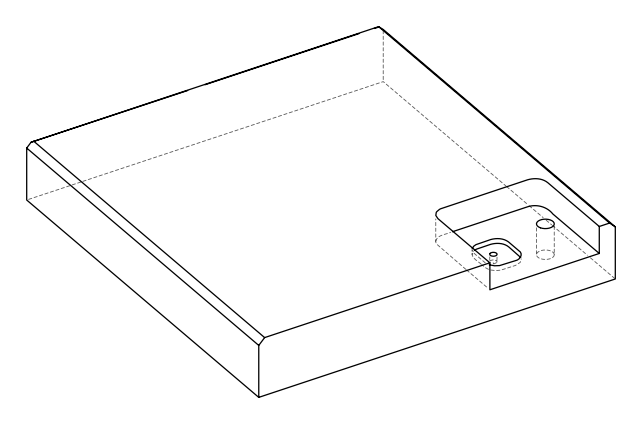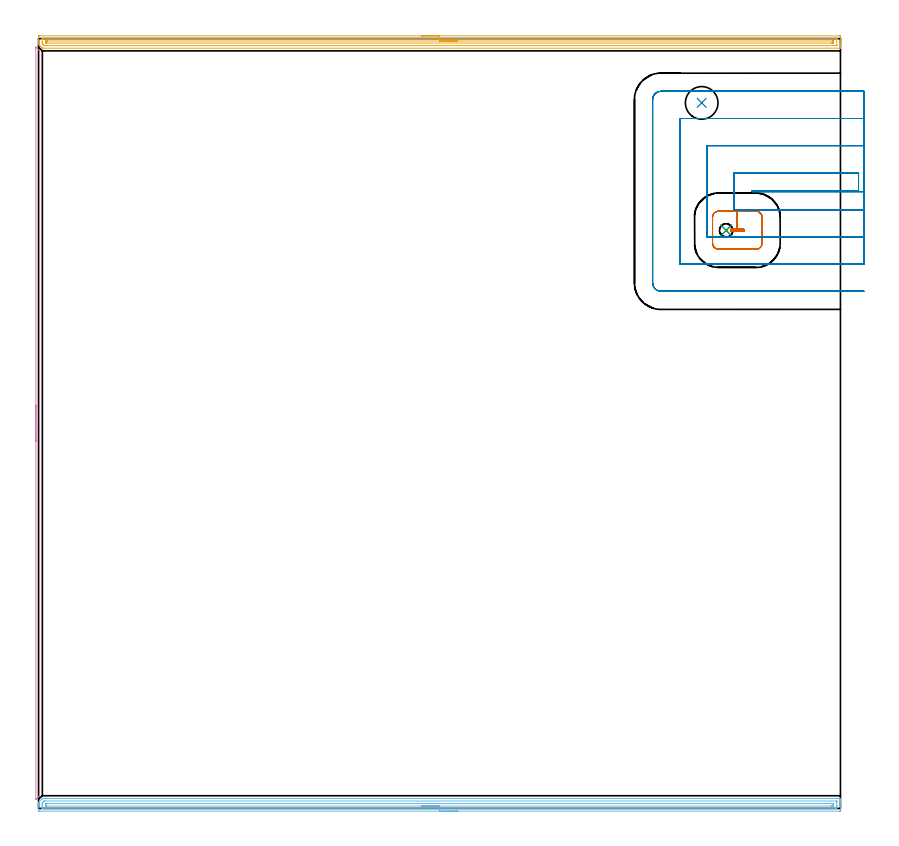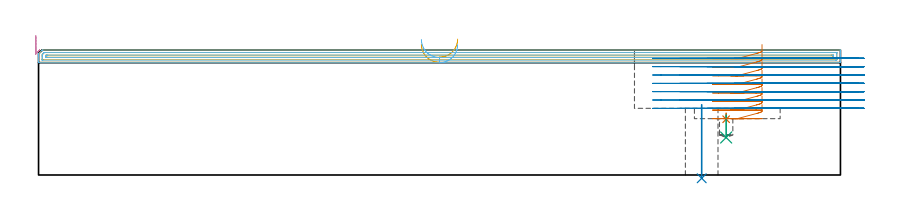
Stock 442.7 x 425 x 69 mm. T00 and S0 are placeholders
(PLAN: 8 operations, 4 tool changes, 50.4 min)
(1 SPOT_DRILL | STEP1POCKET | NXT0321_9005460120000 | 0.04 min | 4150 mm3)
(2 INDEXABLE_INSERT_DRILL_THROUGH_HOLE_FROM_SOLID | STEP1HOLE | NXT0302_007 | 0.17 min | 17524 mm3)
(3 DRILL_BLIND_HOLE_INTO_CENTER | STEP1POCKET | NXT0301_045 | 0.06 min | 428 mm3)
(4 AREA_MILL | FG_CHAMFER_SURFACE | UGT0205_001 | 3.46 min | 921 mm3)
(5 AREA_MILL_1 | FG_CHAMFER_SURFACE_1 | UGT0205_001 | 10.8 min | 10229 mm3)
(6 AREA_MILL_2 | FG_CHAMFER_SURFACE_2 | UGT0205_001 | 10.8 min | 10841 mm3)
(7 MILL_RECTANGULAR_POCKET | POCKET_RECTANGULAR_STRAIGHT | UGT0201_094 | Follow Part, ap 5, ae 75% | 3.19 min | 63585 mm3)
(8 MILL_SLOT | SLOT_PARTIAL_RECTANGULAR | UGT0201_094 | Follow Part, ap 5, ae 75% | 21.9 min | 408761 mm3)
(TOOL NXT0321_9005460120000 | NC Spot Drill, 142deg, 12mm, Carbide, Uncoated | D12 PA142 FL30 Z2)
(TOOL NXT0302_007 | Index. Insert Drill 18mm [880-D1800L25-05] | D18 PA176 FL90 Z2)
(TOOL NXT0301_045 | Carbide Drill 7.4mm [860.1-0740-022A1-MM 2214] | D7.4 PA140 FL41 Z2)
(TOOL UGT0205_001 | Chamfer Mill 20 x 3 x 45 deg. | D20 FL50 Z2)
(TOOL UGT0201_094 | End mill 20 mm | D20 FL38 Z4)
(OP 1 SPOT_DRILL)
G17 G21 G94 G90
T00 M6
G54
G17 G0 G90 X379.6 Y319.1 S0 M3
G43 Z79. H0
G94 G81 G98 Z30.781 F250. R34.1
G80
M5
M2
(OP 2 INDEXABLE_INSERT_DRILL_THROUGH_HOLE_FROM_SOLID)
G17 G21 G94 G90
T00 M6
G54
G17 G0 G90 X366.1 Y389.5 S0 M3
G43 Z79. H1
G94 G81 G98 Z-1.814 F250. R38.8
G80
M5
M2
(OP 3 DRILL_BLIND_HOLE_INTO_CENTER)
G17 G21 G94 G90
T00 M6
G54
G17 G0 G90 X379.6 Y319.1 S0 M3
G43 Z79. H1
G94 G81 G98 Z20.7 F250. R33.1
G80
M5
M2
(OP 4 AREA_MILL)
G17 G21 G94 G90
T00 M6
G54
G17 G0 G90 X-1.5 Y202.6 S1061 M3
G43 Z79. H0
Z76.9
G94 G1 Y202.638 Z76.028 F250.
Y202.752 Z75.164
Y202.941 Z74.312
Y203.203 Z73.48
Y203.537 Z72.674
Y203.94 Z71.9
Y204.408 Z71.164
Y204.939 Z70.472
Y205.529 Z69.829
Y206.172 Z69.24
Y206.864 Z68.709
Y207.6 Z68.24
Y208.374 Z67.837
Y209.18 Z67.503
Y210.012 Z67.241
Y210.863 Z67.052
Y211.728 Z66.938
Y212.6 Z66.9
Y420.2
X-1.496 Y420.287 Z66.902
X-1.495 Y420.288 Z66.903
X-1.486 Y420.287 Z66.912
X0.015 Y418.785 Z68.414
X0.594 Y418.207 Z68.99
X0.603 Y418.192 Z68.993
X0.6 Y417.911 Z69.
Y417.907
Y7.293
X0.595 Y7.003 Z68.99
X0.594 Y6.992
X0.013 Y6.413 Z68.413
X-0.892 Y5.508 Z67.508
X-1.189 Y5.21 Z67.21
X-1.342 Y5.056 Z67.054
X-1.488 Y4.913 Z66.909
X-1.496 Y4.912 Z66.902
X-1.499 Y4.913 Z66.899
X-1.5 Y5. Z66.9
Y212.6
Y213.471 Z66.938
Y214.336 Z67.052
Y215.188 Z67.241
Y216.02 Z67.503
Y216.826 Z67.837
Y217.6 Z68.24
Y218.336 Z68.709
Y219.028 Z69.24
Y219.671 Z69.829
Y220.26 Z70.472
Y220.791 Z71.164
Y221.26 Z71.9
Y221.663 Z72.674
Y221.997 Z73.48
Y222.259 Z74.312
Y222.448 Z75.164
Y222.562 Z76.028
Y222.6 Z76.9
G0 Z79.
M5
M2
(OP 5 AREA_MILL_1)
G17 G21 G94 G90
T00 M6
G54
G17 G0 G90 X211.35 Y426.5 S1061 M3
G43 Z79. H0
Z72.2
G94 G1 X211.388 Z71.328 F250.
X211.502 Z70.464
X211.691 Z69.612
X211.953 Z68.78
X212.287 Z67.974
X212.69 Z67.2
X213.159 Z66.464
X213.69 Z65.772
X214.279 Z65.129
X214.922 Z64.54
X215.614 Z64.009
X216.35 Z63.54
X217.124 Z63.137
X217.93 Z62.803
X218.762 Z62.541
X219.614 Z62.352
X220.478 Z62.238
X221.35 Z62.2
X442.078 Y426.499 Z62.201
X442.425 Y426.497 Z62.202
X442.69 Y426.493 Z62.204
X442.7 Y426.158 Z62.539
Y422.663 Z66.031
Y422.132 Z66.565
Y421.789 Z66.907
Y421.258 Z67.438
Y420.916 Z67.779
Y419.968 Z68.732
X442.697 Y419.831 Z68.861
X442.69 Y419.702 Z68.988
X442.525 Y419.7 Z69.
X2.409
X2.099 Y419.707 Z68.993
X2.063 Y419.736 Z68.963
X0.883 Y420.916 Z67.782
X0.786 Y421.014 Z67.685
X0.348 Y421.452 Z67.248
X0.175 Y421.625 Z67.074
X0.016 Y421.789 Z66.91
X0.01 Y421.799 Z66.9
X0. Y422.475 Z66.225
Y423.879 Z64.817
Y425.892 Z62.804
X0.004 Y426.158 Z62.538
X0.01 Y426.492 Z62.204
X0.276 Y426.496 Z62.201
X0.622 Y426.5 Z62.2
X221.35
Y425.086 Z63.614
X440.494 Y425.085 Z63.615
X440.644 Y425.083 Z63.617
X440.68 Y425.081 Z63.619
X440.69 Y425.079 Z63.621
X440.694 Y425.069 Z63.631
X440.697 Y425.037 Z63.663
X440.7 Y424.884 Z63.816
Y421.39 Z67.31
X440.697 Y421.256 Z67.444
X440.693 Y421.15 Z67.55
X440.69 Y421.121 Z67.579
X440.677 Y421.12 Z67.58
X440.636 Y421.117 Z67.583
X440.291 Y421.115 Z67.585
X440.088 Y421.114 Z67.586
X3.993
X3.303 Y421.117 Z67.583
X3.205 Y421.119 Z67.581
X3.148 Y421.121 Z67.579
X3.096 Y421.165 Z67.535
X2.881 Y421.375 Z67.325
X2.461 Y421.789 Z66.911
X2.409 Y421.842 Z66.858
X2.01 Y422.265 Z66.435
X2.005 Y422.663 Z66.037
X2.001 Y423.062 Z65.638
X2. Y424.81 Z63.89
X2.003 Y424.944 Z63.756
X2.007 Y425.05 Z63.65
X2.01 Y425.079 Z63.621
X2.022 Y425.08 Z63.62
X2.064 Y425.083 Z63.617
X2.409 Y425.085 Z63.615
X2.612 Y425.086 Z63.614
X221.35
Y423.672 Z65.028
X438.503 Y423.671 Z65.029
X438.641 Y423.668 Z65.032
X438.678 Y423.665 Z65.035
X438.69 Y423.663 Z65.037
X438.693 Y423.651 Z65.049
X438.698 Y423.601 Z65.099
X438.699 Y423.537 Z65.163
Y423.345 Z65.355
X438.692 Y422.663 Z66.037
X438.69 Y422.568 Z66.132
X438.679 Y422.535 Z66.165
X438.637 Y422.533 Z66.167
X438.503 Y422.531 Z66.169
X437.748 Y422.529 Z66.171
X437.61 Y422.528 Z66.172
X5.09 Y422.529 Z66.171
X4.33 Y422.533 Z66.167
X4.197 Y422.535 Z66.165
X4.162 Y422.549 Z66.151
X4.122 Y422.587 Z66.113
X4.048 Y422.663 Z66.037
X4.01 Y422.713 Z65.987
X4.006 Y422.759 Z65.941
X4.002 Y422.853 Z65.847
X4.008 Y423.537 Z65.163
X4.01 Y423.632 Z65.068
X4.021 Y423.665 Z65.035
X4.063 Y423.667 Z65.033
X4.197 Y423.669 Z65.031
X4.952 Y423.671 Z65.029
X5.09
X221.35 Y423.672 Z65.028
X222.222 Z65.067
X223.087 Z65.18
X223.938 Z65.369
X224.77 Z65.632
X225.576 Z65.965
X226.35 Z66.368
X227.086 Z66.837
X227.778 Z67.368
X228.421 Z67.957
X229.01 Z68.601
X229.542 Z69.293
X230.01 Z70.028
X230.413 Z70.802
X230.747 Z71.608
X231.009 Z72.44
X231.198 Z73.292
X231.312 Z74.157
X231.35 Z75.028
G0 Z79.
M5
M2
(OP 6 AREA_MILL_2)
G17 G21 G94 G90
T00 M6
G54
G17 G0 G90 X231.35 Y-1.5 S1061 M3
G43 Z79. H0
Z72.
G94 G1 X231.312 Z71.129 F250.
X231.198 Z70.264
X231.009 Z69.412
X230.747 Z68.58
X230.413 Z67.774
X230.01 Z67.
X229.542 Z66.264
X229.01 Z65.572
X228.421 Z64.929
X227.778 Z64.34
X227.086 Z63.809
X226.35 Z63.34
X225.576 Z62.937
X224.77 Z62.603
X223.938 Z62.341
X223.086 Z62.152
X222.222 Z62.038
X221.35 Z62.
X0.622
X0.197 Y-1.496 Z62.002
X0.01 Y-1.491 Z62.005
X0. Y-1.078 Z62.418
Y2.095 Z65.591
Y2.44 Z65.934
Y3.319 Z66.817
X0.003 Y3.393 Z66.889
X0.026 Y3.428 Z66.924
X1.819 Y5.221 Z68.716
X2.105 Y5.497 Z68.988
X2.409 Y5.5 Z69.
X442.525
X442.69 Y5.498 Z68.989
X442.7 Y5.169 Z68.668
Y4.888 Z68.388
Y4.198 Z67.693
Y2.974 Z66.471
Y2.44 Z65.934
Y1.828 Z65.323
Y-0.81 Z62.686
X442.697 Y-1.078 Z62.419
X442.69 Y-1.492 Z62.005
X442.503 Y-1.496 Z62.002
X442.078 Y-1.5 Z62.
X221.35
Y-0.086 Z63.414
X2.294 Y-0.085 Z63.415
X2.044 Y-0.08 Z63.42
X2.018 Y-0.079 Z63.421
X2.01 Y-0.067 Z63.433
X2.004 Y-0.033 Z63.467
X2.002 Y-0.001 Z63.499
X2. Y0.204 Z63.704
Y1.084 Z64.584
Y1.963 Z65.463
X2.003 Y2.44 Z65.94
X2.007 Y2.835 Z66.335
X2.016 Y2.955 Z66.455
X2.382 Y3.332 Z66.832
X2.832 Y3.782 Z67.282
X2.99 Y3.938 Z67.438
X3.119 Y4.061 Z67.561
X3.139 Y4.077 Z67.577
X3.158 Y4.08 Z67.58
X3.206 Y4.083 Z67.583
X3.303 Y4.085 Z67.585
X3.418 Y4.086 Z67.586
X440.406 Y4.085 Z67.585
X440.656 Y4.08 Z67.58
X440.682 Y4.079 Z67.579
X440.69 Y4.067 Z67.567
X440.696 Y4.033 Z67.533
X440.698 Y4.001 Z67.501
X440.7 Y3.796 Z67.296
Y3.319 Z66.819
Y1.56 Z65.06
Y1.158 Z64.658
X440.697 Y0.681 Z64.181
X440.691 Y0.287 Z63.787
X440.671 Y-0.079 Z63.421
X440.291 Y-0.084 Z63.416
X440.175 Y-0.085 Z63.415
X221.35 Y-0.086 Z63.414
Y1.329 Z64.829
X4.197
X4.118 Y1.33 Z64.83
X4.056 Y1.333 Z64.833
X4.021 Y1.335 Z64.835
X4.01 Y1.368 Z64.868
X4.005 Y1.56 Z65.06
X4.002 Y1.752 Z65.252
X4.008 Y2.44 Z65.94
X4.01 Y2.486 Z65.986
X4.032 Y2.521 Z66.021
X4.073 Y2.562 Z66.062
X4.197 Y2.664 Z66.164
X4.856 Y2.67 Z66.17
X5.09 Y2.671 Z66.171
X438.503
X438.582 Y2.67 Z66.17
X438.644 Y2.667 Z66.167
X438.679 Y2.665 Z66.165
X438.69 Y2.632 Z66.132
X438.695 Y2.44 Z65.94
X438.699 Y2.247 Z65.747
X438.698 Y1.56 Z65.06
X438.696 Y1.371 Z64.871
X438.691 Y1.343 Z64.843
X438.676 Y1.335 Z64.835
X438.621 Y1.333 Z64.833
X438.503 Y1.331 Z64.831
X437.845 Y1.329 Z64.829
X437.61
X221.35
X220.478 Z64.867
X219.614 Z64.98
X218.762 Z65.169
X217.93 Z65.432
X217.124 Z65.765
X216.35 Z66.168
X215.614 Z66.637
X214.922 Z67.168
X214.279 Z67.757
X213.69 Z68.401
X213.158 Z69.093
X212.69 Z69.829
X212.287 Z70.602
X211.953 Z71.408
X211.691 Z72.24
X211.502 Z73.092
X211.388 Z73.957
X211.35 Z74.829
G0 Z79.
M5
M2
(OP 7 MILL_RECTANGULAR_POCKET)
G17 G21 G94 G90
T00 M6
G54
G17 G0 G90 X399.4 Y313.06 S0 M3
G43 Z79. H0
Z72.
G94 G1 Y326.582 Z68.377 F250.
X399.338 Y327.06 Z68.248
X399.208 Y327.524 Z68.118
X399.011 Y327.965 Z67.989
X398.752 Y328.372 Z67.86
X398.437 Y328.737 Z67.731
X398.072 Y329.052 Z67.601
X397.665 Y329.311 Z67.472
X397.224 Y329.508 Z67.343
X396.76 Y329.638 Z67.214
X396.282 Y329.7 Z67.084
X385.75 Z64.262
Y319.7
X382.1 F500.
Y318.7
X389.4
Y319.7
X385.75
Y329.7
X375.4
G3 X372.1 Y326.4 R3.3
G1 Y312.
G3 X375.4 Y308.7 R3.3
G1 X396.1
G3 X399.4 Y312. R3.3
G1 Y326.4
G3 X396.1 Y329.7 R3.3
G1 X385.75
X384.75
G0 X399.4 Y313.06 Z67.262
G1 Y326.582 Z63.639 F250.
X399.338 Y327.06 Z63.51
X399.208 Y327.524 Z63.381
X399.011 Y327.965 Z63.252
X398.752 Y328.372 Z63.122
X398.437 Y328.737 Z62.993
X398.072 Y329.052 Z62.864
X397.665 Y329.311 Z62.735
X397.224 Y329.508 Z62.605
X396.76 Y329.638 Z62.476
X396.282 Y329.7 Z62.347
X385.75 Z59.525
Y319.7
X382.1 F500.
Y318.7
X389.4
Y319.7
X385.75
Y329.7
X375.4
G3 X372.1 Y326.4 R3.3
G1 Y312.
G3 X375.4 Y308.7 R3.3
G1 X396.1
G3 X399.4 Y312. R3.3
G1 Y326.4
G3 X396.1 Y329.7 R3.3
G1 X385.75
X384.75
G0 X399.4 Y313.06 Z62.525
G1 Y326.582 Z58.902 F250.
X399.338 Y327.06 Z58.773
X399.208 Y327.524 Z58.643
X399.011 Y327.965 Z58.514
X398.752 Y328.372 Z58.385
X398.437 Y328.737 Z58.256
X398.072 Y329.052 Z58.126
X397.665 Y329.311 Z57.997
X397.224 Y329.508 Z57.868
X396.76 Y329.638 Z57.739
X396.282 Y329.7 Z57.609
X385.75 Z54.787
Y319.7
X382.1 F500.
Y318.7
X389.4
Y319.7
X385.75
Y329.7
X375.4
G3 X372.1 Y326.4 R3.3
G1 Y312.
G3 X375.4 Y308.7 R3.3
G1 X396.1
G3 X399.4 Y312. R3.3
G1 Y326.4
G3 X396.1 Y329.7 R3.3
G1 X385.75
X384.75
G0 X399.4 Y313.06 Z57.787
G1 Y326.582 Z54.164 F250.
X399.338 Y327.06 Z54.035
X399.208 Y327.524 Z53.906
X399.011 Y327.965 Z53.777
X398.752 Y328.372 Z53.647
X398.437 Y328.737 Z53.518
X398.072 Y329.052 Z53.389
X397.665 Y329.311 Z53.26
X397.224 Y329.508 Z53.13
X396.76 Y329.638 Z53.001
X396.282 Y329.7 Z52.872
X385.75 Z50.05
Y319.7
X382.1 F500.
Y318.7
X389.4
Y319.7
X385.75
Y329.7
X375.4
G3 X372.1 Y326.4 R3.3
G1 Y312.
G3 X375.4 Y308.7 R3.3
G1 X396.1
G3 X399.4 Y312. R3.3
G1 Y326.4
G3 X396.1 Y329.7 R3.3
G1 X385.75
X384.75
G0 X399.4 Y313.06 Z53.05
G1 Y326.582 Z49.427 F250.
X399.338 Y327.06 Z49.298
X399.208 Y327.524 Z49.168
X399.011 Y327.965 Z49.039
X398.752 Y328.372 Z48.91
X398.437 Y328.737 Z48.781
X398.072 Y329.052 Z48.651
X397.665 Y329.311 Z48.522
X397.224 Y329.508 Z48.393
X396.76 Y329.638 Z48.264
X396.282 Y329.7 Z48.134
X385.75 Z45.312
Y319.7
X382.1 F500.
Y318.7
X389.4
Y319.7
X385.75
Y329.7
X375.4
G3 X372.1 Y326.4 R3.3
G1 Y312.
G3 X375.4 Y308.7 R3.3
G1 X396.1
G3 X399.4 Y312. R3.3
G1 Y326.4
G3 X396.1 Y329.7 R3.3
G1 X385.75
X384.75
G0 X399.4 Y313.06 Z48.312
G1 Y326.582 Z44.689 F250.
X399.338 Y327.06 Z44.56
X399.208 Y327.524 Z44.431
X399.011 Y327.965 Z44.302
X398.752 Y328.372 Z44.172
X398.437 Y328.737 Z44.043
X398.072 Y329.052 Z43.914
X397.665 Y329.311 Z43.785
X397.224 Y329.508 Z43.655
X396.76 Y329.638 Z43.526
X396.282 Y329.7 Z43.397
X385.75 Z40.575
Y319.7
X382.1 F500.
Y318.7
X389.4
Y319.7
X385.75
Y329.7
X375.4
G3 X372.1 Y326.4 R3.3
G1 Y312.
G3 X375.4 Y308.7 R3.3
G1 X396.1
G3 X399.4 Y312. R3.3
G1 Y326.4
G3 X396.1 Y329.7 R3.3
G1 X385.75
X384.75
G0 X399.4 Y313.06 Z43.575
G1 Y326.582 Z39.952 F250.
X399.338 Y327.06 Z39.823
X399.208 Y327.524 Z39.693
X399.011 Y327.965 Z39.564
X398.752 Y328.372 Z39.435
X398.437 Y328.737 Z39.306
X398.072 Y329.052 Z39.176
X397.665 Y329.311 Z39.047
X397.224 Y329.508 Z38.918
X396.76 Y329.638 Z38.789
X396.282 Y329.7 Z38.659
X385.75 Z35.837
Y319.7
X382.1 F500.
Y318.7
X389.4
Y319.7
X385.75
Y329.7
X375.4
G3 X372.1 Y326.4 R3.3
G1 Y312.
G3 X375.4 Y308.7 R3.3
G1 X396.1
G3 X399.4 Y312. R3.3
G1 Y326.4
G3 X396.1 Y329.7 R3.3
G1 X385.75
X384.75
G0 X399.4 Y313.06 Z38.837
G1 Y326.582 Z35.214 F250.
X399.338 Y327.06 Z35.085
X399.208 Y327.524 Z34.956
X399.011 Y327.965 Z34.827
X398.752 Y328.372 Z34.697
X398.437 Y328.737 Z34.568
X398.072 Y329.052 Z34.439
X397.665 Y329.311 Z34.31
X397.224 Y329.508 Z34.18
X396.76 Y329.638 Z34.051
X396.282 Y329.7 Z33.922
X385.75 Z31.1
Y319.7
X382.1 F500.
Y318.7
X389.4
Y319.7
X385.75
Y329.7
X375.4
G3 X372.1 Y326.4 R3.3
G1 Y312.
G3 X375.4 Y308.7 R3.3
G1 X396.1
G3 X399.4 Y312. R3.3
G1 Y326.4
G3 X396.1 Y329.7 R3.3
G1 X385.75
X384.75
G0 Z79.
M5
M2
(OP 8 MILL_SLOT)
G17 G21 G94 G90
T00 M6
G54
G17 G0 G90 X455.7 Y340.5 S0 M3
G43 Z79. H0
Z64.4
G94 G1 X452.7 F250.
X394. F500.
Y340.9
X452.7
Y350.9
X384.
Y330.5
X452.7
X455.7 F250.
Y365.9
X452.7
X369. F500.
Y315.5
X372.1
X375.1 F250.
X396.4 F500.
X399.4 F250.
X452.7 F500.
X455.7 F250.
Y380.9
X452.7
X354. F500.
Y300.5
X452.7
X455.7 F250.
Y395.9
X452.7
X343.6 F500.
G3 X339. Y391.3 R4.6
G1 Y290.1
G3 X343.6 Y285.5 R4.6
G1 X452.7
X455.7 F250.
G0 Y340.5 Z59.8
G1 X452.7
X394. F500.
Y340.9
X452.7
Y350.9
X384.
Y330.5
X452.7
X455.7 F250.
Y365.9
X452.7
X369. F500.
Y315.5
X372.1
X375.1 F250.
X396.4 F500.
X399.4 F250.
X452.7 F500.
X455.7 F250.
Y380.9
X452.7
X354. F500.
Y300.5
X452.7
X455.7 F250.
Y395.9
X452.7
X343.6 F500.
G3 X339. Y391.3 R4.6
G1 Y290.1
G3 X343.6 Y285.5 R4.6
G1 X452.7
X455.7 F250.
G0 Y340.5 Z55.2
G1 X452.7
X394. F500.
Y340.9
X452.7
Y350.9
X384.
Y330.5
X452.7
X455.7 F250.
Y365.9
X452.7
X369. F500.
Y315.5
X372.1
X375.1 F250.
X396.4 F500.
X399.4 F250.
X452.7 F500.
X455.7 F250.
Y380.9
X452.7
X354. F500.
Y300.5
X452.7
X455.7 F250.
Y395.9
X452.7
X343.6 F500.
G3 X339. Y391.3 R4.6
G1 Y290.1
G3 X343.6 Y285.5 R4.6
G1 X452.7
X455.7 F250.
G0 Y340.5 Z50.6
G1 X452.7
X394. F500.
Y340.9
X452.7
Y350.9
X384.
Y330.5
X452.7
X455.7 F250.
Y365.9
X452.7
X369. F500.
Y315.5
X372.1
X375.1 F250.
X396.4 F500.
X399.4 F250.
X452.7 F500.
X455.7 F250.
Y380.9
X452.7
X354. F500.
Y300.5
X452.7
X455.7 F250.
Y395.9
X452.7
X343.6 F500.
G3 X339. Y391.3 R4.6
G1 Y290.1
G3 X343.6 Y285.5 R4.6
G1 X452.7
X455.7 F250.
G0 Y340.5 Z46.
G1 X452.7
X394. F500.
Y340.9
X452.7
Y350.9
X384.
Y330.5
X452.7
X455.7 F250.
Y365.9
X452.7
X369. F500.
Y315.5
X372.1
X375.1 F250.
X396.4 F500.
X399.4 F250.
X452.7 F500.
X455.7 F250.
Y380.9
X452.7
X354. F500.
Y300.5
X452.7
X455.7 F250.
Y395.9
X452.7
X343.6 F500.
G3 X339. Y391.3 R4.6
G1 Y290.1
G3 X343.6 Y285.5 R4.6
G1 X452.7
X455.7 F250.
G0 Y340.5 Z41.4
G1 X452.7
X394. F500.
Y340.9
X452.7
Y350.9
X384.
Y330.5
X452.7
X455.7 F250.
Y365.9
X452.7
X369. F500.
Y315.5
X372.1
X375.1 F250.
X396.4 F500.
X399.4 F250.
X452.7 F500.
X455.7 F250.
Y380.9
X452.7
X354. F500.
Y300.5
X452.7
X455.7 F250.
Y395.9
X452.7
X343.6 F500.
G3 X339. Y391.3 R4.6
G1 Y290.1
G3 X343.6 Y285.5 R4.6
G1 X452.7
X455.7 F250.
G0 Y340.5 Z36.8
G1 X452.7
X394. F500.
Y340.9
X452.7
Y350.9
X384.
Y330.5
X452.7
X455.7 F250.
Y365.9
X452.7
X369. F500.
Y315.5
X372.1
X375.1 F250.
X396.4 F500.
X399.4 F250.
X452.7 F500.
X455.7 F250.
Y380.9
X452.7
X354. F500.
Y300.5
X452.7
X455.7 F250.
Y395.9
X452.7
X343.6 F500.
G3 X339. Y391.3 R4.6
G1 Y290.1
G3 X343.6 Y285.5 R4.6
G1 X452.7
X455.7 F250.
G0 Z79.
M5
M2
